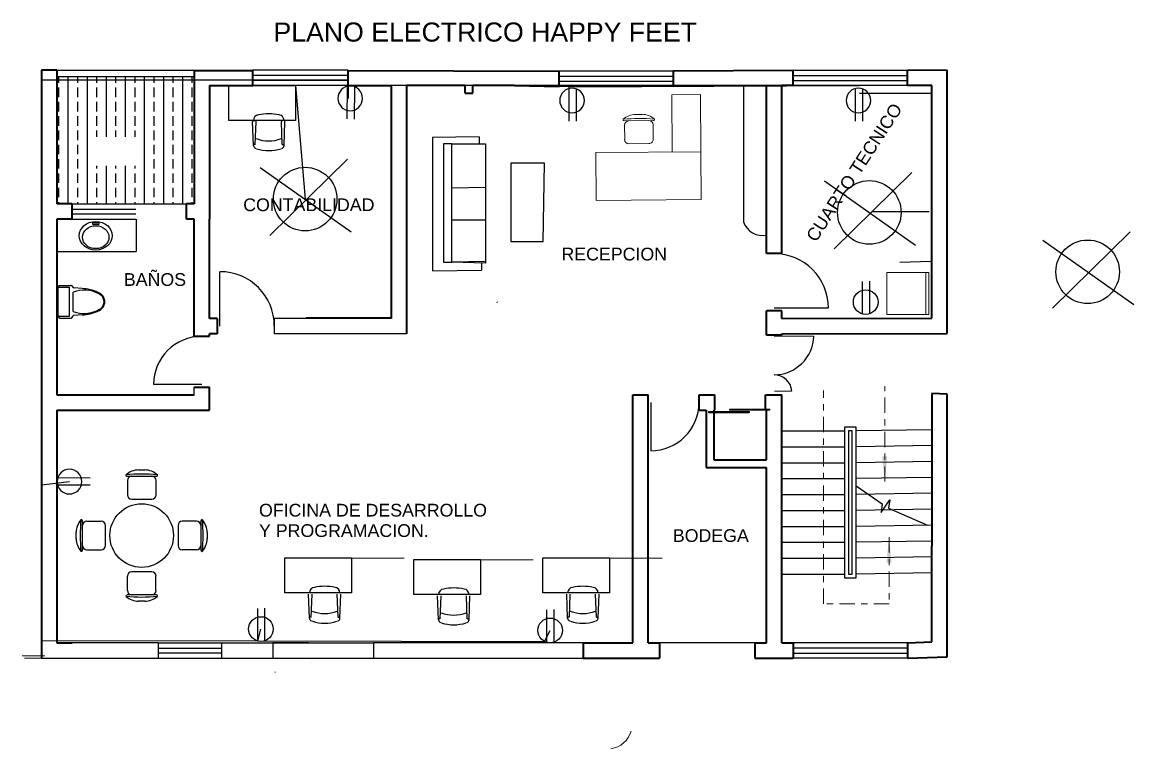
# Model space of a CAD drawing. Header units: millimetres. Extents: x 3344 to 6705, y 2111 to 4235.
# Drawn here: x 3389.87 to 3407.35, y 2110.52 to 2121.94 of the extents above; entities that cross this region are included whole.
import ezdxf

# ---------------------------------------------------------------- set-up
doc = ezdxf.new("R2010")
doc.units = ezdxf.units.MM
doc.linetypes.add('ACAD_ISO10W100', pattern=[18, 12, -3, 0, -3])
doc.layers.get('0').update_dxf_attribs({"true_color": 0x000000})
for name, color, linetype, lineweight in [('ARAPPLIANCE', 11, 'Continuous', 5), ('cOtAs 1', 254, 'Continuous', 5), ('DIM', 4, 'Continuous', 5), ('FURNITURE', 220, 'Continuous', 5), ('Muro1', 162, 'Continuous', 40), ('Puertas', 52, 'Continuous', 5), ('STAIR', 2, 'Continuous', 5), ('WINDOW', 2, 'Continuous', 5)]:
    doc.layers.add(name, color=color, linetype=linetype, lineweight=lineweight)
doc.styles.get("Standard").update_dxf_attribs({"font": 'arial.ttf'})

# ---------------------------------------------------------------- blocks, each defined once
blk = doc.blocks.new('*X78')
at = {"color": 0}
for p, q in [((12450, 19125), (12450, 19220)), ((12600, 17220), (12600, 19220)), ((12750, 19125), (12750, 19219)), ((12900, 17220), (12900, 19219)), ((13050, 19125), (13050, 19218)), ((13200, 18275), (13200, 19218)), ((13350, 19125), (13350, 19218)), ((13500, 18275), (13500, 19217)), ((13650, 19125), (13650, 19217)), ((13800, 17220), (13800, 19217)), ((13950, 19125), (13950, 19216)), ((14100, 17220), (14100, 19216)), ((14250, 19125), (14250, 19216)), ((14400, 17220), (14400, 19215)), ((14550, 19125), (14550, 19215)), ((12450, 18900), (12450, 19050)), ((12750, 18900), (12750, 19050)), ((13050, 18900), (13050, 19050)), ((13350, 18900), (13350, 19050)), ((13650, 18900), (13650, 19050)), ((13950, 18900), (13950, 19050)), ((14250, 18900), (14250, 19050)), ((14550, 18900), (14550, 19050)), ((12450, 18675), (12450, 18825)), ((12750, 18675), (12750, 18825)), ((13050, 18675), (13050, 18825)), ((13350, 18675), (13350, 18825)), ((13650, 18675), (13650, 18825)), ((13950, 18675), (13950, 18825)), ((14250, 18675), (14250, 18825)), ((14550, 18675), (14550, 18825)), ((12450, 18450), (12450, 18600)), ((12750, 18450), (12750, 18600)), ((13050, 18450), (13050, 18600)), ((13350, 18450), (13350, 18600)), ((13650, 18450), (13650, 18600)), ((13950, 18450), (13950, 18600)), ((14250, 18450), (14250, 18600)), ((14550, 18450), (14550, 18600)), ((12450, 18225), (12450, 18375)), ((12750, 18225), (12750, 18375)), ((13050, 18275), (13050, 18375)), ((13350, 18275), (13350, 18375)), ((13650, 18275), (13650, 18375)), ((13950, 18225), (13950, 18375)), ((14250, 18225), (14250, 18375)), ((14550, 18225), (14550, 18375)), ((12450, 18000), (12450, 18150)), ((12750, 18000), (12750, 18150)), ((13950, 18000), (13950, 18150)), ((14250, 18000), (14250, 18150)), ((14550, 18000), (14550, 18150)), ((12450, 17775), (12450, 17925)), ((12750, 17775), (12750, 17925)), ((13950, 17775), (13950, 17925)), ((14250, 17775), (14250, 17925)), ((14550, 17775), (14550, 17925)), ((12450, 17550), (12450, 17700)), ((12750, 17550), (12750, 17700)), ((13050, 17775), (13050, 17821)), ((13050, 17550), (13050, 17700)), ((13200, 17220), (13200, 17821)), ((13350, 17775), (13350, 17821)), ((13350, 17550), (13350, 17700)), ((13500, 17220), (13500, 17821)), ((13650, 17775), (13650, 17821)), ((13650, 17550), (13650, 17700)), ((13950, 17550), (13950, 17700)), ((14250, 17550), (14250, 17700)), ((14550, 17550), (14550, 17700)), ((12450, 17325), (12450, 17475)), ((12750, 17325), (12750, 17475)), ((13050, 17325), (13050, 17475)), ((13350, 17325), (13350, 17475)), ((13650, 17325), (13650, 17475)), ((13950, 17325), (13950, 17475)), ((14250, 17325), (14250, 17475)), ((14550, 17325), (14550, 17475)), ((12450, 17220), (12450, 17250)), ((12750, 17220), (12750, 17250)), ((13050, 17220), (13050, 17250)), ((13350, 17220), (13350, 17250)), ((13650, 17220), (13650, 17250)), ((13950, 17220), (13950, 17250)), ((14250, 17220), (14250, 17250)), ((14550, 17220), (14550, 17250))]:
    blk.add_line(p, q, dxfattribs=at)
blk = doc.blocks.new('_ARROW')
blk.add_solid([(0, 0), (-1, 0.1), (-1, -0.1)])
blk = doc.blocks.new('A1071DA')
for p, q in [((0, 0.5), (0, -0.5)), ((1, 0.5), (0, 0.5)), ((0.925, -0.5), (0.925, 0.5)), ((1, -0.5), (1, 0.5)), ((0, -0.5), (1, -0.5))]:
    blk.add_line(p, q)
blk = doc.blocks.new('escritorio')
at = {"linetype": 'ByBlock'}
for p, q in [((-0.847, 0.553), (0.203, 0.553)), ((-0.847, 0.003), (-0.847, 0.553)), ((0.203, 0.553), (0.203, 0.003)), ((0.203, 0.003), (-0.847, 0.003)), ((-0.458, -0.393), (-0.472, -0.019)), ((-0.43, -0.377), (-0.416, -0.019)), ((-0.006, -0.377), (-0.02, -0.019)), ((0.022, -0.393), (0.036, -0.019)), ((-0.431, -0.379), (-0.456, -0.379)), ((-0.005, -0.379), (0.024, -0.379))]:
    blk.add_line(p, q, dxfattribs=at)
for centre, major_axis, start_param, end_param in [((-0.381, -0.001), (0, 0.0893), -0.006186, 1.558304), ((-0.218, -0.907), (0, 1.013), -0.186759, 0.186759), ((-0.055, -0.001), (0, 0.0893), -1.558304, 0.006186), ((-0.218, 0.406), (0, 0.727), 2.820125, 3.463061), ((-0.416, -0.391), (0, 0.0483), 1.615134, 2.855011), ((-0.218, 0.363), (0, 0.836), 2.870627, 3.412559), ((-0.02, -0.391), (0, 0.0483), 3.428174, 4.668051)]:
    blk.add_ellipse(centre, major_axis=major_axis, ratio=0.862069, start_param=start_param, end_param=end_param, dxfattribs=at)
at = {"layer": 'FURNITURE', "linetype": 'ByBlock'}
for p, q in [((-0.411, -0.443), (-0.428, -0.437)), ((-0.025, -0.443), (-0.008, -0.437))]:
    blk.add_line(p, q, dxfattribs=at)
at = {"layer": 'WINDOW'}
blk.add_line((-0.471, 0.549), (1.029, 0.549), dxfattribs=at)
blk = doc.blocks.new('M_C36OAK')
for p, q in [((-447, 1650), (-447, 750)), ((3, 1650), (-447, 1650)), ((3, 750), (3, 1650)), ((-1199, 1247), (-739, 1247)), ((-1019, 1347), (-920, 1347)), ((-1194, 1180), (-1194, 955)), ((-744, 1180), (-744, 955)), ((-1127, 887), (-812, 887)), ((-1647, 750), (-1647, 0)), ((3, 750), (-1647, 750)), ((3, 0), (3, 750)), ((-1647, 0), (3, 0))]:
    blk.add_line(p, q)
for centre, radius, start, end in [((-1208, 1263), 10, 130.7265, 202.67), ((-1199, 1267), 20, 202.67, 270), ((-1009, 1032), 316, 91.7651, 130.7265), ((-969, -1431), 2713, 84.8023, 95.1977), ((-1127, 1180), 67.5, 90, 180), ((-929, 1032), 316, 49.2735, 88.2349), ((-812, 1180), 67.5, 0, 90), ((-739, 1267), 20, 270, 337.33), ((-730, 1263), 10, 337.33, 49.2735), ((-1127, 955), 67.5, 180, 270), ((-812, 955), 67.5, 270, 0)]:
    blk.add_arc(centre, radius, start, end)
at = {"width": 0.8, "flags": 9}
for tag in ['XSIZE', 'YSIZE']:
    blk.add_attdef(tag, (0, 0), '', height=0.5, dxfattribs=at)
blk = doc.blocks.new('espera')
at = {"layer": 'DIM', "xscale": -0.001, "yscale": 0.001, "zscale": 0.001, "rotation": 180}
blk.add_blockref('M_C36OAK', (1.127, 0.887), dxfattribs=at)
blk = doc.blocks.new('Tomas')
for p, q in [((-0.05, -0.189), (-0.05, 0.324)), ((0.064, -0.183), (0.064, 0.327))]:
    blk.add_line(p, q)
blk.add_circle((0, 0), 0.194)

msp = doc.modelspace()

# ---------------------------------------------------------------- linework, layer by layer
for p, q in [((3392.572, 2121.181), (3390.412, 2121.181)), ((3392.572, 2121.081), (3390.412, 2121.081)), ((3401.21, 2120.944), (3401.21, 2118.802)), ((3397.056, 2120.134), (3396.321, 2120.127)), ((3396.321, 2120.127), (3396.321, 2118.03)), ((3397.056, 2120.134), (3397.056, 2120.025)), ((3396.623, 2120.025), (3396.491, 2120.025)), ((3396.491, 2120.025), (3396.491, 2118.164)), ((3396.623, 2118.168), (3396.623, 2120.025)), ((3396.623, 2120.025), (3397.152, 2120.025)), ((3397.152, 2120.025), (3397.152, 2118.152)), ((3397.551, 2119.721), (3397.551, 2118.489)), ((3398.079, 2119.721), (3397.551, 2119.721)), ((3398.063, 2118.489), (3398.079, 2119.721)), ((3397.152, 2119.338), (3396.623, 2119.33)), ((3391.66, 2118.844), (3391.66, 2118.334)), ((3397.152, 2118.828), (3396.623, 2118.828)), ((3397.551, 2118.489), (3398.063, 2118.489)), ((3396.491, 2118.164), (3396.623, 2118.168)), ((3397.152, 2118.176), (3396.623, 2118.168)), ((3397.152, 2118.152), (3396.623, 2118.168)), ((3396.758, 2118.233), (3396.758, 2118.233)), ((3397.092, 2118.147), (3397.092, 2118.038)), ((3403.668, 2118.166), (3404.157, 2118.183)), ((3396.321, 2118.03), (3397.092, 2118.038)), ((3402.982, 2115.573), (3402.802, 2115.573)), ((3402.802, 2115.573), (3402.802, 2113.203)), ((3402.982, 2113.203), (3402.982, 2115.573)), ((3404.173, 2115.532), (3402.982, 2115.513)), ((3401.812, 2115.513), (3402.802, 2115.513)), ((3402.922, 2115.513), (3402.862, 2115.513)), ((3402.862, 2115.513), (3402.862, 2113.263)), ((3402.922, 2113.263), (3402.922, 2115.513)), ((3401.812, 2115.263), (3402.802, 2115.263)), ((3404.173, 2115.282), (3402.982, 2115.263)), ((3401.812, 2115.013), (3402.802, 2115.013)), ((3404.173, 2115.032), (3402.982, 2115.013)), ((3401.812, 2114.763), (3402.802, 2114.763)), ((3404.173, 2114.782), (3402.982, 2114.763)), ((3402.982, 2114.649), (3403.393, 2114.365)), ((3401.812, 2114.513), (3402.802, 2114.513)), ((3404.173, 2114.532), (3402.982, 2114.513)), ((3403.374, 2114.232), (3403.511, 2114.43)), ((3403.393, 2114.365), (3403.374, 2114.232)), ((3403.511, 2114.43), (3403.492, 2114.297)), ((3403.492, 2114.297), (3404.103, 2114.032)), ((3401.812, 2114.263), (3402.802, 2114.263)), ((3404.173, 2114.282), (3402.982, 2114.263)), ((3401.812, 2114.013), (3402.802, 2114.013)), ((3404.173, 2114.032), (3402.982, 2114.013)), ((3404.173, 2113.782), (3402.982, 2113.763)), ((3401.812, 2113.763), (3402.802, 2113.763)), ((3401.812, 2113.513), (3402.802, 2113.513)), ((3404.173, 2113.532), (3402.982, 2113.513)), ((3401.812, 2113.263), (3402.802, 2113.263)), ((3402.862, 2113.263), (3402.922, 2113.263)), ((3404.173, 2113.282), (3402.982, 2113.263)), ((3402.802, 2113.203), (3402.982, 2113.203)), ((3393.009, 2112.181), (3393.807, 2112.181)), ((3393.807, 2112.181), (3395.392, 2112.181)), ((3398.692, 2112.181), (3395.392, 2112.181)), ((3395.392, 2111.941), (3398.692, 2111.941))]:
    msp.add_line(p, q)
at = {"linetype": 'ByBlock'}
for p, q in [((3394.992, 2121.185), (3393.492, 2121.185)), ((3400.111, 2121.169), (3398.311, 2121.169)), ((3403.792, 2121.181), (3401.992, 2121.181)), ((3393.492, 2121.105), (3394.992, 2121.105)), ((3393.492, 2121.025), (3394.992, 2121.025)), ((3394.992, 2120.941), (3393.492, 2120.945)), ((3398.311, 2121.089), (3400.111, 2121.089)), ((3398.311, 2121.009), (3400.111, 2121.009)), ((3401.992, 2121.101), (3403.792, 2121.101)), ((3401.992, 2121.021), (3403.792, 2121.021)), ((3403.792, 2120.941), (3401.992, 2120.941)), ((3400.111, 2120.929), (3398.311, 2120.929)), ((3393.511, 2120.392), (3393.528, 2120.392)), ((3393.98, 2120.392), (3393.963, 2120.392)), ((3390.652, 2119.081), (3391.653, 2119.081)), ((3390.652, 2118.997), (3391.653, 2118.997)), ((3390.652, 2118.925), (3391.653, 2118.925)), ((3390.652, 2118.841), (3391.653, 2118.841)), ((3391.075, 2118.783), (3390.971, 2118.783)), ((3390.971, 2118.761), (3391.075, 2118.761)), ((3390.408, 2118.334), (3391.66, 2118.334)), ((3392.977, 2117.161), (3392.977, 2118.016)), ((3390.459, 2117.801), (3390.636, 2117.801)), ((3390.646, 2117.796), (3390.671, 2117.766)), ((3390.434, 2117.312), (3390.434, 2117.776)), ((3390.434, 2117.774), (3390.608, 2117.774)), ((3390.608, 2117.774), (3390.608, 2117.314)), ((3390.668, 2117.391), (3390.668, 2117.696)), ((3390.808, 2117.752), (3390.68, 2117.761)), ((3401.692, 2117.446), (3402.547, 2117.446)), ((3390.608, 2117.314), (3390.434, 2117.314)), ((3390.459, 2117.287), (3390.636, 2117.287)), ((3390.646, 2117.291), (3390.671, 2117.322)), ((3390.808, 2117.336), (3390.68, 2117.326)), ((3394.782, 2117.289), (3394.332, 2117.289)), ((3395.682, 2117.289), (3394.782, 2117.289)), ((3392.692, 2116.241), (3391.932, 2116.241)), ((3399.752, 2115.961), (3399.752, 2115.201)), ((3400.992, 2115.856), (3401.627, 2115.856)), ((3401.627, 2115.837), (3400.992, 2115.837)), ((3391.697, 2114.9), (3391.796, 2114.9)), ((3391.516, 2114.8), (3391.976, 2114.8)), ((3391.521, 2114.732), (3391.521, 2114.507)), ((3391.971, 2114.732), (3391.971, 2114.507)), ((3391.589, 2114.44), (3391.904, 2114.44)), ((3390.815, 2113.638), (3390.815, 2114.098)), ((3390.882, 2114.093), (3391.107, 2114.093)), ((3391.175, 2113.711), (3391.175, 2114.026)), ((3392.318, 2114.026), (3392.318, 2113.711)), ((3392.61, 2114.093), (3392.385, 2114.093)), ((3392.678, 2114.098), (3392.678, 2113.638)), ((3390.715, 2113.819), (3390.715, 2113.918)), ((3392.778, 2113.918), (3392.778, 2113.819)), ((3390.882, 2113.643), (3391.107, 2113.643)), ((3392.61, 2113.643), (3392.385, 2113.643)), ((3391.904, 2113.297), (3391.589, 2113.297)), ((3391.521, 2113.005), (3391.521, 2113.23)), ((3391.971, 2113.005), (3391.971, 2113.23)), ((3391.976, 2112.937), (3391.516, 2112.937)), ((3391.796, 2112.837), (3391.697, 2112.837)), ((3392.007, 2112.181), (3393.009, 2112.181)), ((3392.007, 2112.097), (3393.009, 2112.097)), ((3392.007, 2112.025), (3393.009, 2112.025)), ((3393.009, 2111.941), (3393.009, 2112.181)), ((3401.392, 2112.181), (3399.892, 2112.181)), ((3403.792, 2112.181), (3401.992, 2112.181)), ((3401.992, 2112.101), (3403.792, 2112.101)), ((3401.992, 2112.021), (3403.792, 2112.021)), ((3392.007, 2111.941), (3393.009, 2111.941)), ((3403.792, 2111.941), (3401.992, 2111.941))]:
    msp.add_line(p, q, dxfattribs=at)
at = {"color": 2, "true_color": 0xf1eb1f}
for p, q in [((3394.992, 2121.025), (3390.172, 2121.025)), ((3390.172, 2121.025), (3390.172, 2114.667)), ((3394.166, 2120.945), (3394.317, 2119.158)), ((3404.172, 2120.941), (3394.992, 2120.941)), ((3394.992, 2120.941), (3394.992, 2120.741)), ((3404.172, 2120.941), (3398.466, 2120.916)), ((3404.173, 2117.75), (3404.172, 2120.941)), ((3404.172, 2117.75), (3404.172, 2120.941)), ((3398.466, 2120.916), (3398.466, 2120.812)), ((3404.172, 2120.816), (3403.034, 2120.816)), ((3404.172, 2117.75), (3404.172, 2120.816)), ((3393.763, 2118.586), (3394.985, 2119.787)), ((3393.611, 2119.654), (3395.042, 2118.643)), ((3402.636, 2118.376), (3403.858, 2119.577)), ((3402.484, 2119.444), (3403.915, 2118.433)), ((3404.132, 2118.957), (3403.227, 2118.957)), ((3405.918, 2118.51), (3407.349, 2117.499)), ((3406.071, 2117.442), (3407.292, 2118.643)), ((3390.172, 2114.667), (3390.61, 2114.716)), ((3390.172, 2114.667), (3390.172, 2112.217)), ((3393.571, 2112.211), (3393.621, 2112.399)), ((3398.084, 2112.203), (3398.17, 2112.377)), ((3390.172, 2112.217), (3393.571, 2112.211)), ((3393.571, 2112.211), (3398.084, 2112.203))]:
    msp.add_line(p, q, dxfattribs=at)
for points in [[(3390.413, 2119.081), (3392.572, 2119.081), (3392.572, 2121.076), (3390.413, 2121.081), (3390.413, 2119.081)], [(3393.832, 2117.281), (3393.832, 2117.041)], [(3395.672, 2117.281), (3393.832, 2117.281)], [(3395.912, 2117.041), (3393.832, 2117.041)], [(3392.572, 2116.081), (3392.572, 2116.201)], [(3392.007, 2112.181), (3390.412, 2112.181)], [(3392.007, 2112.181), (3392.007, 2111.941)], [(3394.372, 2112.181), (3393.807, 2112.181)], [(3393.807, 2112.181), (3393.807, 2111.941)], [(3394.612, 2112.181), (3395.392, 2112.181)], [(3395.392, 2112.181), (3395.392, 2111.941)], [(3390.172, 2111.941), (3392.007, 2111.941)], [(3392.452, 2111.941), (3395.392, 2111.941)]]:
    msp.add_lwpolyline(points)
at = {"linetype": 'ByBlock', "const_width": 0.018}
for points in [[(3401.691, 2117.003), (3402.314, 2117.003)], [(3401.694, 2116.137), (3401.97, 2116.137)]]:
    msp.add_lwpolyline(points, dxfattribs=at)
at = {"linetype": 'ACAD_ISO10W100', "lineweight": 5, "ltscale": 0.02}
msp.add_lwpolyline([(3403.5, 2113.844), (3403.5, 2112.794), (3402.472, 2112.794), (3402.472, 2116.147)], dxfattribs=at)
at = {"linetype": 'ByBlock'}
msp.add_lwpolyline([(3401.3, 2115.817), (3401.3, 2115.798), (3400.665, 2115.798), (3400.665, 2115.817)], close=True, dxfattribs=at)
at = {"color": 2, "true_color": 0xf1eb1f}
for centre in [(3394.317, 2119.158), (3403.19, 2118.948), (3406.624, 2118.014)]:
    msp.add_circle(centre, 0.5, dxfattribs=at)
at = {"linetype": 'ByBlock'}
msp.add_circle((3391.746, 2113.868), 0.5, dxfattribs=at)
msp.add_arc((3401.51, 2118.899), 0.315, 197.9465, 282.4445)
for centre, radius, start, end in [((3401.692, 2117.446), 0.855, 0, 90), ((3392.977, 2117.161), 0.855, 0, 90), ((3390.459, 2117.776), 0.0254, 90, 180), ((3390.636, 2117.788), 0.0127, 39.8056, 90), ((3390.84, 2117.234), 0.493, 61.9598, 110.3821), ((3390.681, 2117.774), 0.0127, 219.8056, 265.8296), ((3390.761, 2117.012), 0.741, 66.1187, 86.3181), ((3391.013, 2117.544), 0.153, 0, 72.1288), ((3391.02, 2117.546), 0.134, 359.1003, 72.3706), ((3391.013, 2117.544), 0.153, 287.8712, 0), ((3391.02, 2117.542), 0.134, 287.6294, 0.8997), ((3390.459, 2117.312), 0.0254, 180, 270), ((3390.84, 2117.853), 0.493, 249.6179, 298.0402), ((3390.681, 2117.314), 0.0127, 94.1704, 140.1944), ((3390.761, 2118.075), 0.741, 273.6819, 293.8813), ((3392.692, 2116.241), 0.76, 90, 180), ((3401.69, 2117.024), 0.629, 270.2762, 358.0603), ((3401.695, 2116.119), 0.276, 4.2492, 90.2101), ((3399.752, 2115.961), 0.76, 270, 0), ((3391.507, 2114.816), 0.01, 130.7265, 202.67), ((3391.706, 2114.584), 0.316, 91.7651, 130.7265), ((3391.746, 2112.122), 2.713, 84.8023, 95.1977), ((3391.786, 2114.584), 0.316, 49.2735, 88.2349), ((3391.516, 2114.82), 0.02, 202.67, 270), ((3391.589, 2114.732), 0.0675, 90, 180), ((3391.904, 2114.732), 0.0675, 0, 90), ((3391.976, 2114.82), 0.02, 270, 337.33), ((3391.589, 2114.507), 0.0675, 180, 270), ((3391.904, 2114.507), 0.0675, 270, 0), ((3391.03, 2113.908), 0.316, 139.2735, 178.2349), ((3393.493, 2113.868), 2.713, 174.8023, 185.1977), ((3390.799, 2114.108), 0.01, 67.33, 139.2735), ((3390.795, 2114.098), 0.02, 0, 67.33), ((3390.882, 2114.026), 0.0675, 90, 180), ((3391.107, 2114.026), 0.0675, 0, 90), ((3392.385, 2114.026), 0.0675, 90, 180), ((3392.61, 2114.026), 0.0675, 0, 90), ((3392.698, 2114.098), 0.02, 112.67, 180), ((3392.694, 2114.108), 0.01, 40.7265, 112.67), ((3392.462, 2113.908), 0.316, 1.7651, 40.7265), ((3390, 2113.868), 2.713, 354.8023, 5.1977), ((3391.03, 2113.829), 0.316, 181.7651, 220.7265), ((3392.462, 2113.829), 0.316, 319.2735, 358.2349), ((3390.795, 2113.638), 0.02, 292.67, 0), ((3390.882, 2113.711), 0.0675, 180, 270), ((3391.107, 2113.711), 0.0675, 270, 0), ((3392.385, 2113.711), 0.0675, 180, 270), ((3392.61, 2113.711), 0.0675, 270, 0), ((3392.698, 2113.638), 0.02, 180, 247.33), ((3392.694, 2113.629), 0.01, 247.33, 319.2735), ((3391.589, 2113.23), 0.0675, 90, 180), ((3391.904, 2113.23), 0.0675, 0, 90), ((3391.706, 2113.152), 0.316, 229.2735, 268.2349), ((3391.746, 2115.615), 2.713, 264.8023, 275.1977), ((3391.589, 2113.005), 0.0675, 180, 270), ((3391.786, 2113.152), 0.316, 271.7651, 310.7265), ((3391.904, 2113.005), 0.0675, 270, 0), ((3391.976, 2112.917), 0.02, 22.67, 90), ((3391.985, 2112.921), 0.01, 310.7265, 22.67)]:
    msp.add_arc(centre, radius, start, end, dxfattribs=at)
for centre, major_axis, ratio, start_param, end_param in [((3393.507, 2120.374), (0, 0.0185), 0.862069, -0.253341, 1.602721), ((3393.532, 2120.374), (0, 0.0185), 0.862069, 4.680464, 6.536526), ((3393.959, 2120.374), (0, 0.0185), 0.862069, -0.253341, 1.602721), ((3393.984, 2120.374), (0, 0.0185), 0.862069, 4.680464, 6.536526), ((3391.023, 2118.581), (0.26, 0), 0.865385, 4.712389, 10.995574), ((3391.023, 2118.558), (0.208, 0), 0.865385, 4.712389, 10.995574)]:
    msp.add_ellipse(centre, major_axis=major_axis, ratio=ratio, start_param=start_param, end_param=end_param, dxfattribs=at)
at = {"layer": 'cOtAs 1', "linetype": 'ACAD_ISO10W100', "lineweight": 5, "ltscale": 0.02}
msp.add_lwpolyline([(3403.433, 2114.716), (3403.433, 2116.214)], dxfattribs=at)
at = {"layer": 'FURNITURE', "linetype": 'ByBlock'}
for p, q in [((3390.971, 2118.783), (3390.971, 2118.761)), ((3391.075, 2118.761), (3391.075, 2118.783)), ((3394.413, 2111.87), (3394.413, 2111.87)), ((3393.838, 2111.72), (3393.853, 2111.72))]:
    msp.add_line(p, q, dxfattribs=at)
for centre, radius, start, end in [((3390.636, 2117.299), 0.0127, 270, 320.1944), ((3391.985, 2114.816), 0.01, 337.33, 49.2735), ((3390.799, 2113.629), 0.01, 220.7265, 292.67), ((3391.507, 2112.921), 0.01, 157.33, 229.2735), ((3391.516, 2112.917), 0.02, 90, 157.33)]:
    msp.add_arc(centre, radius, start, end, dxfattribs=at)
for centre, start_param, end_param in [((3393.533, 2120.015), 3.141593, 4.668051), ((3393.958, 2120.015), 1.615134, 3.141593)]:
    msp.add_ellipse(centre, major_axis=(0, 0.00121), ratio=0.862069, start_param=start_param, end_param=end_param, dxfattribs=at)
at = {"layer": 'Muro1'}
for points in [[(3390.412, 2121.183), (3390.172, 2121.183)], [(3390.172, 2121.183), (3390.172, 2111.941)], [(3390.412, 2121.183), (3390.412, 2119.081)], [(3392.572, 2121.181), (3393.492, 2121.181)], [(3392.572, 2121.181), (3392.572, 2119.081)], [(3393.492, 2120.941), (3393.492, 2121.181)], [(3394.992, 2121.181), (3398.311, 2121.169)], [(3394.992, 2120.941), (3394.992, 2121.181)], [(3398.311, 2120.929), (3398.311, 2121.169)], [(3401.992, 2121.181), (3400.111, 2121.169)], [(3400.111, 2120.929), (3400.111, 2121.169)], [(3401.992, 2120.941), (3401.992, 2121.181)], [(3404.413, 2121.183), (3403.792, 2121.181)], [(3403.792, 2120.941), (3403.792, 2121.181)], [(3404.413, 2117.043), (3404.413, 2121.183)], [(3392.812, 2120.941), (3393.492, 2120.941)], [(3392.812, 2120.941), (3392.812, 2118.841)], [(3394.992, 2120.941), (3395.672, 2120.941)], [(3395.672, 2120.941), (3395.672, 2117.281)], [(3396.832, 2120.941), (3395.912, 2120.941)], [(3395.912, 2120.941), (3395.912, 2117.041)], [(3396.832, 2120.821), (3396.832, 2120.941)], [(3397.612, 2120.941), (3396.952, 2120.941)], [(3396.952, 2120.821), (3396.952, 2120.941)], [(3397.612, 2120.941), (3398.311, 2120.929)], [(3401.572, 2120.941), (3400.111, 2120.929)], [(3401.572, 2118.301), (3401.572, 2120.941)], [(3401.992, 2120.941), (3401.812, 2120.941)], [(3401.812, 2118.301), (3401.812, 2120.941)], [(3404.173, 2120.943), (3403.792, 2120.941)], [(3404.173, 2117.283), (3404.173, 2120.943)], [(3396.832, 2120.821), (3396.952, 2120.821)], [(3390.652, 2119.081), (3390.412, 2119.081)], [(3390.652, 2118.841), (3390.652, 2119.081)], [(3392.572, 2119.081), (3392.452, 2119.081)], [(3392.452, 2118.841), (3392.452, 2119.081)], [(3390.412, 2118.841), (3390.412, 2116.081)], [(3390.652, 2118.841), (3390.412, 2118.841)], [(3392.572, 2118.841), (3392.452, 2118.841)], [(3392.572, 2117.001), (3392.572, 2118.841)], [(3392.812, 2117.281), (3392.812, 2118.841)], [(3401.812, 2118.301), (3401.572, 2118.301)], [(3392.932, 2117.281), (3392.812, 2117.281)], [(3392.932, 2117.281), (3392.932, 2117.041)], [(3401.572, 2117.016), (3401.572, 2117.401)], [(3401.812, 2117.401), (3401.572, 2117.401)], [(3401.812, 2117.281), (3401.812, 2117.401)], [(3401.812, 2117.281), (3404.173, 2117.283)], [(3392.572, 2117.001), (3392.812, 2117.001)], [(3392.932, 2117.041), (3392.812, 2117.041)], [(3392.812, 2117.001), (3392.812, 2117.041)], [(3401.812, 2117.016), (3401.572, 2117.016)], [(3401.812, 2117.041), (3404.413, 2117.043)], [(3401.812, 2117.016), (3401.812, 2117.041)], [(3390.412, 2116.081), (3392.572, 2116.081)], [(3392.572, 2116.201), (3392.812, 2116.201)], [(3392.812, 2115.841), (3392.812, 2116.201)], [(3399.472, 2112.181), (3399.472, 2116.081)], [(3399.472, 2116.081), (3399.712, 2116.081)], [(3399.712, 2115.841), (3399.712, 2116.081)], [(3400.512, 2115.841), (3400.512, 2116.081)], [(3400.512, 2116.081), (3400.759, 2116.081)], [(3400.759, 2115.841), (3400.759, 2116.081)], [(3401.559, 2116.081), (3401.812, 2116.081)], [(3401.559, 2115.841), (3401.559, 2116.081)], [(3401.812, 2112.181), (3401.812, 2116.081)], [(3404.173, 2116.1), (3404.173, 2113.7)], [(3404.413, 2116.092), (3404.173, 2116.1)], [(3404.413, 2111.96), (3404.413, 2116.092)], [(3390.412, 2115.841), (3392.812, 2115.841)], [(3390.412, 2115.841), (3390.412, 2112.181)], [(3399.712, 2112.181), (3399.712, 2115.841)], [(3400.512, 2115.841), (3400.625, 2115.841)], [(3400.625, 2115.841), (3400.625, 2114.94)], [(3400.745, 2115.841), (3400.745, 2115.06)], [(3400.745, 2115.841), (3400.759, 2115.841)], [(3401.559, 2115.841), (3401.572, 2115.841)], [(3401.572, 2115.06), (3401.572, 2115.841)], [(3400.745, 2115.06), (3401.572, 2115.06)], [(3400.625, 2114.94), (3401.572, 2114.94)], [(3401.572, 2112.181), (3401.572, 2114.94)], [(3404.173, 2112.2), (3404.173, 2113.7)], [(3403.792, 2112.181), (3404.173, 2112.2)], [(3390.412, 2112.181), (3390.652, 2112.181)], [(3398.692, 2112.181), (3399.472, 2112.181)], [(3398.692, 2112.181), (3398.692, 2111.941)], [(3399.712, 2112.181), (3399.892, 2112.181)], [(3399.892, 2112.181), (3399.892, 2111.941)], [(3401.392, 2112.181), (3401.392, 2111.941)], [(3401.392, 2112.181), (3401.572, 2112.181)], [(3401.812, 2112.181), (3401.992, 2112.181)], [(3401.992, 2112.181), (3401.992, 2111.941)], [(3403.792, 2112.181), (3403.792, 2111.941)], [(3398.692, 2111.941), (3399.892, 2111.941)], [(3401.392, 2111.941), (3401.992, 2111.941)], [(3403.792, 2111.941), (3404.413, 2111.96)]]:
    msp.add_lwpolyline(points, dxfattribs=at)
at = {"layer": 'Puertas', "linetype": 'ByBlock'}
for p, q in [((3404.132, 2118.957), (3404.112, 2118.957)), ((3400.992, 2115.837), (3400.992, 2115.856)), ((3401.627, 2115.837), (3401.627, 2115.856))]:
    msp.add_line(p, q, dxfattribs=at)
at = {"layer": 'STAIR'}
for p, q in [((3404.173, 2113.282), (3404.173, 2115.532)), ((3401.812, 2115.513), (3401.812, 2113.263))]:
    msp.add_line(p, q, dxfattribs=at)
at = {"layer": 'WINDOW'}
for p, q in [((3390.176, 2118.978), (3390.161, 2118.978)), ((3397.325, 2117.533), (3397.349, 2117.542)), ((3390.225, 2111.977), (3389.867, 2111.977)), ((3390.225, 2111.942), (3389.902, 2111.942))]:
    msp.add_line(p, q, dxfattribs=at)
msp.add_arc((3399.071, 2110.901), 0.388, 277.8845, 344.0527, dxfattribs=at)

# ---------------------------------------------------------------- block references
at = {"xscale": 0.001, "yscale": 0.001, "zscale": 0.001}
msp.add_blockref('*X78', (3377.992, 2101.861), dxfattribs=at)
for name, p in [('escritorio', (3393.963, 2120.392)), ('Tomas', (3403.133, 2117.538)), ('escritorio', (3394.843, 2112.964)), ('escritorio', (3396.873, 2112.938)), ('escritorio', (3398.903, 2112.964)), ('Tomas', (3393.621, 2112.399)), ('Tomas', (3398.17, 2112.377))]:
    msp.add_blockref(name, p)
at = {"xscale": -1}
for name, p, rotation in [('Tomas', (3395.026, 2120.741), 179.7681983026023), ('Tomas', (3398.515, 2120.707), 179.7681983026023), ('espera', (3399.41, 2120.028), 180.4141352849303), ('Tomas', (3403.019, 2120.707), 179.7681983026023), ('Tomas', (3390.61, 2114.716), 269.5900497969683)]:
    msp.add_blockref(name, p, dxfattribs=dict(at, rotation=rotation))
at = {"layer": 'ARAPPLIANCE', "xscale": 0.66, "yscale": 0.66, "zscale": 0.7480000000000001}
msp.add_blockref('A1071DA', (3403.468, 2117.674), dxfattribs=at)
at = {"layer": 'cOtAs 1', "linetype": 'ACAD_ISO10W100', "lineweight": 5, "ltscale": 0.02, "xscale": 0.4, "yscale": 0.4, "zscale": 0.4}
for p, rotation in [((3403.433, 2114.716), 270), ((3403.5, 2113.844), 90)]:
    msp.add_blockref('_ARROW', p, dxfattribs=dict(at, rotation=rotation))

# ---------------------------------------------------------------- texts
for s, height, p in [('PLANO ELECTRICO HAPPY FEET', 0.3, (3393.819, 2121.633)), ('CONTABILIDAD', 0.2, (3393.343, 2118.968)), ('RECEPCION', 0.2, (3398.348, 2118.193)), ('BAÑOS', 0.2, (3391.466, 2117.793)), ('OFICINA DE DESARROLLO', 0.2, (3393.591, 2114.167)), ('Y PROGRAMACION.', 0.2, (3393.591, 2113.846)), ('BODEGA', 0.2, (3400.1, 2113.768))]:
    msp.add_text(s, height=height).set_placement(p)
msp.add_text('CUARTO TECNICO', height=0.2, rotation=57.0704).set_placement((3402.352, 2118.468))
at = {"layer": 'FURNITURE', "linetype": 'ByBlock', "text_generation_flag": 4, "width": 0.8, "flags": 9}
for tag in ['XSIZE', 'YSIZE']:
    msp.add_attdef(tag, (3391.754, 2113.876), '2063', height=0.000056, rotation=180, dxfattribs=at)

doc.saveas('drawing.dxf')
